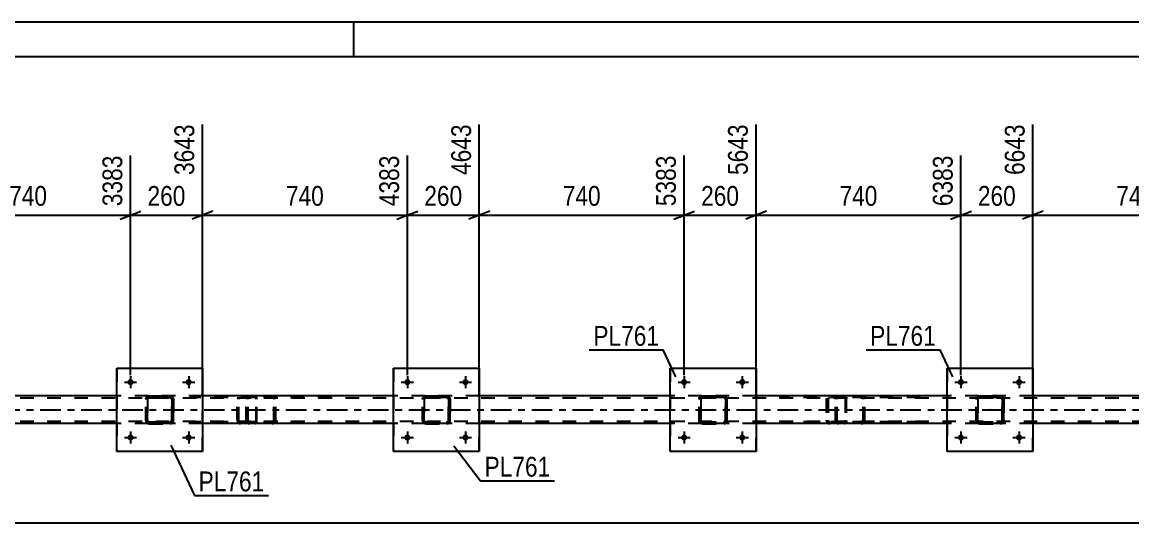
# Model space of a CAD drawing. Header units: millimetres. Extents: x 0 to 841, y 0 to 594.
# Drawn here: x 163.1 to 323.4, y 521.7 to 594 of the extents above; entities that cross this region are included whole.
import ezdxf

# ---------------------------------------------------------------- set-up
doc = ezdxf.new("R2010")
doc.units = ezdxf.units.MM
doc.linetypes.add('DXK_LINE_DOT2', pattern=[3.9198, 1.9599, -1.9599])
doc.linetypes.add('DXK_LINE_DOT3', pattern=[5.9187, 2.979, -0.9799, 0.9799, -0.9799])
doc.styles.add('Arial Narrow', font='ARIALN.TTF', dxfattribs={"height": 0.2})

# ---------------------------------------------------------------- blocks, each defined once
blk = doc.blocks.new('Unknown-318465150-1115')
at = {"color": 5, "linetype": 'Continuous'}
for p, q in [((841, 594), (0, 594)), ((211, 589), (211, 594)), ((836, 589), (5, 589))]:
    blk.add_line(p, q, dxfattribs=at)
blk = doc.blocks.new('Part-318465150-6033 - 6029')
at = {"color": 7, "linetype": 'DXK_LINE_DOT2'}
for p, q in [((196.76, 540.04), (187.35, 540.04)), ((196.76, 539.8), (187.35, 539.8)), ((194.19, 539.69), (194.16, 539.56)), ((194.16, 536.52), (194.16, 539.56)), ((194.2, 539.74), (194.19, 539.69)), ((194.41, 539.56), (194.43, 539.65)), ((194.41, 536.52), (194.41, 539.56)), ((194.43, 539.65), (194.49, 539.73)), ((194.66, 540.04), (194.47, 540)), ((194.49, 539.73), (194.57, 539.78)), ((194.57, 539.78), (194.66, 539.8)), ((195.48, 540.04), (195.48, 539.8)), ((196.86, 540), (196.76, 540.04)), ((196.76, 539.8), (196.81, 539.78)), ((196.81, 539.78), (196.85, 539.73)), ((196.85, 539.73), (196.88, 539.65)), ((196.95, 539.9), (196.86, 540)), ((196.88, 539.65), (196.89, 539.56)), ((196.89, 536.52), (196.89, 539.56)), ((197.01, 539.74), (196.95, 539.9)), ((197.03, 539.56), (197.01, 539.74)), ((197.03, 536.52), (197.03, 539.56)), ((196.76, 536.28), (187.35, 536.28)), ((196.76, 536.04), (187.35, 536.04)), ((194.16, 536.52), (194.17, 536.48)), ((194.17, 536.48), (194.19, 536.38)), ((194.19, 536.38), (194.2, 536.33)), ((194.43, 536.42), (194.41, 536.52)), ((194.49, 536.35), (194.43, 536.42)), ((194.47, 536.07), (194.66, 536.04)), ((194.57, 536.29), (194.49, 536.35)), ((194.66, 536.28), (194.57, 536.29)), ((195.48, 536.04), (195.48, 536.28)), ((196.81, 536.29), (196.76, 536.28)), ((196.76, 536.04), (196.86, 536.07)), ((196.85, 536.35), (196.81, 536.29)), ((196.88, 536.42), (196.85, 536.35)), ((196.86, 536.07), (196.95, 536.18)), ((196.89, 536.52), (196.88, 536.42)), ((196.95, 536.18), (197.01, 536.33)), ((197.01, 536.33), (197.03, 536.52))]:
    blk.add_line(p, q, dxfattribs=at)
blk.add_arc((194.65, 536.53), 0.492, 203.8494, 248.8059, dxfattribs=at)
blk = doc.blocks.new('Part-318465150-6034 - 6029')
at = {"color": 7, "linetype": 'DXK_LINE_DOT2'}
for p, q in [((281.89, 540.04), (272.48, 540.04)), ((281.89, 539.8), (272.48, 539.8)), ((279.32, 539.69), (279.3, 539.56)), ((279.3, 539.56), (279.3, 536.52)), ((279.33, 539.74), (279.32, 539.69)), ((279.55, 539.56), (279.57, 539.65)), ((279.55, 539.56), (279.55, 536.52)), ((279.57, 539.65), (279.62, 539.73)), ((279.8, 540.04), (279.61, 540)), ((279.62, 539.73), (279.7, 539.78)), ((279.7, 539.78), (279.8, 539.8)), ((280.61, 540.04), (280.61, 539.8)), ((281.99, 540), (281.89, 540.04)), ((281.89, 539.8), (281.94, 539.78)), ((281.94, 539.78), (281.99, 539.73)), ((282.08, 539.9), (281.99, 540)), ((281.99, 539.73), (282.01, 539.65)), ((282.01, 539.65), (282.02, 539.56)), ((282.02, 539.56), (282.02, 536.52)), ((282.14, 539.74), (282.08, 539.9)), ((282.16, 539.56), (282.14, 539.74)), ((282.16, 539.56), (282.16, 536.52)), ((281.89, 536.28), (272.48, 536.28)), ((281.89, 536.04), (272.48, 536.04)), ((279.3, 536.52), (279.3, 536.48)), ((279.3, 536.48), (279.32, 536.38)), ((279.32, 536.38), (279.33, 536.33)), ((279.57, 536.42), (279.55, 536.52)), ((279.62, 536.35), (279.57, 536.42)), ((279.61, 536.07), (279.8, 536.04)), ((279.7, 536.29), (279.62, 536.35)), ((279.8, 536.28), (279.7, 536.29)), ((280.61, 536.04), (280.61, 536.28)), ((281.94, 536.29), (281.89, 536.28)), ((281.89, 536.04), (281.99, 536.07)), ((281.99, 536.35), (281.94, 536.29)), ((282.01, 536.42), (281.99, 536.35)), ((281.99, 536.07), (282.08, 536.18)), ((282.02, 536.52), (282.01, 536.42)), ((282.08, 536.18), (282.14, 536.33)), ((282.14, 536.33), (282.16, 536.52))]:
    blk.add_line(p, q, dxfattribs=at)
blk.add_arc((279.78, 536.53), 0.492, 203.8494, 248.8059, dxfattribs=at)
blk = doc.blocks.new('Part-318465150-6203 - 6029')
at = {"color": 2, "linetype": 'Continuous'}
for p, q in [((216.76, 532.03), (216.76, 544.03)), ((216.76, 544.03), (216.76, 544.03)), ((216.76, 544.03), (229.16, 544.03)), ((229.16, 544.03), (229.16, 532.03)), ((216.76, 532.03), (216.76, 532.03)), ((229.16, 532.03), (216.76, 532.03))]:
    blk.add_line(p, q, dxfattribs=at)
at = {"color": 7, "linetype": 'DXK_LINE_DOT2'}
for p, q in [((216.76, 544.03), (216.76, 532.03)), ((216.76, 544.03), (216.76, 544.03)), ((229.16, 532.03), (229.16, 544.03)), ((216.76, 532.03), (216.76, 532.03))]:
    blk.add_line(p, q, dxfattribs=at)
blk = doc.blocks.new('Part-318465150-6208 - 6029')
at = {"color": 2, "linetype": 'Continuous'}
for p, q in [((176.76, 532.03), (176.76, 544.03)), ((176.76, 544.03), (176.76, 544.03)), ((176.76, 544.03), (189.16, 544.03)), ((189.16, 544.03), (189.16, 532.03)), ((176.76, 532.03), (176.76, 532.03)), ((189.16, 532.03), (176.76, 532.03))]:
    blk.add_line(p, q, dxfattribs=at)
at = {"color": 7, "linetype": 'DXK_LINE_DOT2'}
for p, q in [((176.76, 544.03), (176.76, 532.03)), ((176.76, 544.03), (176.76, 544.03)), ((189.16, 532.03), (189.16, 544.03)), ((176.76, 532.03), (176.76, 532.03))]:
    blk.add_line(p, q, dxfattribs=at)
blk = doc.blocks.new('Bolt-318465150-6247 - 6029')
at = {"linetype": 'Continuous'}
for points in [[(298.32, 534.04), (298.33, 534.13), (298.35, 534.21), (298.4, 534.29), (298.46, 534.36), (298.54, 534.42), (298.62, 534.45), (298.71, 534.47), (298.8, 534.47), (298.89, 534.45), (298.98, 534.42), (299.05, 534.36), (299.11, 534.29), (299.16, 534.21), (299.19, 534.13), (299.2, 534.04), (299.19, 533.94), (299.16, 533.86), (299.11, 533.78), (299.05, 533.71), (298.98, 533.65), (298.89, 533.62), (298.8, 533.6), (298.71, 533.6), (298.62, 533.62), (298.54, 533.65), (298.46, 533.71), (298.4, 533.78), (298.35, 533.86), (298.33, 533.94)], [(306.72, 534.04), (306.73, 534.13), (306.75, 534.21), (306.8, 534.29), (306.86, 534.36), (306.94, 534.42), (307.02, 534.45), (307.11, 534.47), (307.2, 534.47), (307.29, 534.45), (307.38, 534.42), (307.45, 534.36), (307.51, 534.29), (307.56, 534.21), (307.59, 534.13), (307.6, 534.04), (307.59, 533.94), (307.56, 533.86), (307.51, 533.78), (307.45, 533.71), (307.38, 533.65), (307.29, 533.62), (307.2, 533.6), (307.11, 533.6), (307.02, 533.62), (306.94, 533.65), (306.86, 533.71), (306.8, 533.78), (306.75, 533.86), (306.73, 533.94)]]:
    blk.add_hatch(color=1, dxfattribs=at).paths.add_polyline_path(points)
at = {"color": 1, "linetype": 'Continuous'}
for p, q in [((297.88, 534.04), (299.64, 534.04)), ((298.76, 534.92), (298.76, 533.16)), ((306.28, 534.04), (308.04, 534.04)), ((307.16, 534.92), (307.16, 533.16))]:
    blk.add_line(p, q, dxfattribs=at)
blk = doc.blocks.new('Part-318465150-6116 - 6029')
at = {"color": 7, "linetype": 'DXK_LINE_DOT2'}
for p, q in [((260.95, 539.56), (260.99, 539.74)), ((260.95, 539.56), (260.96, 539.55)), ((260.95, 536.52), (260.95, 539.56)), ((260.99, 539.74), (260.96, 539.55)), ((260.96, 536.51), (260.96, 539.55)), ((261.21, 539.65), (261.19, 539.56)), ((261.2, 539.55), (261.19, 539.56)), ((261.19, 539.56), (261.19, 536.52)), ((261.2, 539.55), (261.21, 539.65)), ((261.2, 536.51), (261.2, 539.55)), ((261.26, 539.73), (261.21, 539.65)), ((261.21, 539.65), (261.27, 539.72)), ((261.25, 540), (261.43, 540.04)), ((261.44, 540.03), (261.25, 540)), ((261.34, 539.78), (261.26, 539.73)), ((261.27, 539.72), (261.34, 539.78)), ((261.43, 539.8), (261.34, 539.78)), ((261.34, 539.78), (261.44, 539.79)), ((261.44, 540.03), (261.43, 540.04)), ((261.43, 540.04), (264.47, 540.04)), ((261.43, 539.8), (261.44, 539.79)), ((264.47, 539.8), (261.43, 539.8)), ((261.44, 540.03), (264.48, 540.03)), ((261.44, 539.79), (264.48, 539.79)), ((264.47, 540.04), (264.48, 540.03)), ((264.47, 540.04), (264.65, 540)), ((264.48, 539.79), (264.47, 539.8)), ((264.56, 539.78), (264.47, 539.8)), ((264.66, 540), (264.48, 540.03)), ((264.48, 539.79), (264.57, 539.78)), ((264.56, 539.78), (264.57, 539.78)), ((264.64, 539.73), (264.56, 539.78)), ((264.57, 539.78), (264.65, 539.72)), ((264.69, 539.65), (264.64, 539.73)), ((264.65, 539.72), (264.7, 539.65)), ((264.71, 539.56), (264.69, 539.65)), ((264.7, 539.65), (264.72, 539.55)), ((264.72, 539.55), (264.71, 539.56)), ((264.71, 539.56), (264.71, 536.52)), ((264.72, 536.51), (264.72, 539.55)), ((264.91, 539.74), (264.95, 539.56)), ((264.96, 539.55), (264.92, 539.74)), ((264.96, 539.55), (264.95, 539.56)), ((264.95, 539.56), (264.95, 536.52)), ((264.96, 536.51), (264.96, 539.55)), ((260.96, 536.51), (260.95, 536.52)), ((260.99, 536.33), (260.95, 536.52)), ((260.96, 536.51), (260.99, 536.33)), ((261.19, 536.52), (261.2, 536.51)), ((261.19, 536.52), (261.21, 536.42)), ((261.21, 536.42), (261.2, 536.51)), ((261.27, 536.34), (261.21, 536.42)), ((261.21, 536.42), (261.26, 536.35)), ((261.25, 536.07), (261.25, 536.07)), ((261.43, 536.04), (261.25, 536.07)), ((261.25, 536.07), (261.44, 536.03)), ((261.26, 536.35), (261.34, 536.29)), ((261.34, 536.29), (261.27, 536.34)), ((261.44, 536.27), (261.34, 536.29)), ((261.34, 536.29), (261.43, 536.28)), ((261.44, 536.27), (261.43, 536.28)), ((261.43, 536.28), (264.47, 536.28)), ((261.44, 536.03), (261.43, 536.04)), ((261.43, 536.04), (264.47, 536.04)), ((261.44, 536.27), (264.48, 536.27)), ((261.44, 536.03), (264.48, 536.03)), ((264.47, 536.28), (264.56, 536.29)), ((264.47, 536.28), (264.48, 536.27)), ((264.65, 536.07), (264.47, 536.04)), ((264.47, 536.04), (264.48, 536.03)), ((264.57, 536.29), (264.48, 536.27)), ((264.48, 536.03), (264.66, 536.07)), ((264.56, 536.29), (264.64, 536.35)), ((264.65, 536.34), (264.57, 536.29)), ((264.64, 536.35), (264.69, 536.42)), ((264.7, 536.42), (264.65, 536.34)), ((264.69, 536.42), (264.71, 536.52)), ((264.72, 536.51), (264.7, 536.42)), ((264.71, 536.52), (264.72, 536.51)), ((264.95, 536.52), (264.91, 536.33)), ((264.92, 536.33), (264.96, 536.51)), ((264.95, 536.52), (264.96, 536.51))]:
    blk.add_line(p, q, dxfattribs=at)
at = {"color": 7, "linetype": 'DXK_LINE_DOT3'}
blk.add_line((262.96, 538.03), (262.95, 538.04), dxfattribs=at)
at = {"color": 7, "linetype": 'DXK_LINE_DOT2'}
for centre, start, end in [((261.43, 539.56), 112.5, 157.5), ((261.44, 539.55), 112.5, 157.5), ((264.47, 539.56), 22.5, 67.5), ((264.48, 539.55), 22.5, 67.5), ((261.43, 536.52), 202.5, 247.5), ((261.44, 536.51), 202.5, 247.5), ((264.47, 536.52), 292.5, 337.5), ((264.48, 536.51), 292.5, 337.5)]:
    blk.add_arc(centre, 0.48, start, end, dxfattribs=at)
blk = doc.blocks.new('Part-318465150-6121 - 6029')
at = {"color": 2, "linetype": 'Continuous'}
for p, q in [((256.76, 532.03), (256.76, 544.03)), ((256.76, 544.03), (256.76, 544.03)), ((256.76, 544.03), (269.16, 544.03)), ((269.16, 544.03), (269.16, 532.03)), ((256.76, 532.03), (256.76, 532.03)), ((269.16, 532.03), (256.76, 532.03))]:
    blk.add_line(p, q, dxfattribs=at)
at = {"color": 7, "linetype": 'DXK_LINE_DOT2'}
for p, q in [((256.76, 544.03), (256.76, 532.03)), ((256.76, 544.03), (256.76, 544.03)), ((269.16, 532.03), (269.16, 544.03)), ((256.76, 532.03), (256.76, 532.03))]:
    blk.add_line(p, q, dxfattribs=at)
blk = doc.blocks.new('Part-318465150-6122 - 6029')
at = {"color": 7, "linetype": 'DXK_LINE_DOT2'}
for p, q in [((300.95, 539.56), (300.99, 539.74)), ((300.95, 539.56), (300.96, 539.55)), ((300.95, 536.52), (300.95, 539.56)), ((300.99, 539.74), (300.96, 539.55)), ((300.96, 536.51), (300.96, 539.55)), ((301.21, 539.65), (301.19, 539.56)), ((301.2, 539.55), (301.19, 539.56)), ((301.19, 539.56), (301.19, 536.52)), ((301.2, 539.55), (301.21, 539.65)), ((301.2, 536.51), (301.2, 539.55)), ((301.26, 539.73), (301.21, 539.65)), ((301.21, 539.65), (301.27, 539.72)), ((301.25, 540), (301.43, 540.04)), ((301.44, 540.03), (301.25, 540)), ((301.34, 539.78), (301.26, 539.73)), ((301.27, 539.72), (301.34, 539.78)), ((301.43, 539.8), (301.34, 539.78)), ((301.34, 539.78), (301.44, 539.79)), ((301.44, 540.03), (301.43, 540.04)), ((301.43, 540.04), (304.47, 540.04)), ((301.43, 539.8), (301.44, 539.79)), ((304.47, 539.8), (301.43, 539.8)), ((301.44, 540.03), (304.48, 540.03)), ((301.44, 539.79), (304.48, 539.79)), ((304.47, 540.04), (304.48, 540.03)), ((304.47, 540.04), (304.65, 540)), ((304.48, 539.79), (304.47, 539.8)), ((304.56, 539.78), (304.47, 539.8)), ((304.66, 540), (304.48, 540.03)), ((304.48, 539.79), (304.57, 539.78)), ((304.56, 539.78), (304.57, 539.78)), ((304.64, 539.73), (304.56, 539.78)), ((304.57, 539.78), (304.65, 539.72)), ((304.69, 539.65), (304.64, 539.73)), ((304.65, 539.72), (304.7, 539.65)), ((304.71, 539.56), (304.69, 539.65)), ((304.7, 539.65), (304.72, 539.55)), ((304.72, 539.55), (304.71, 539.56)), ((304.71, 539.56), (304.71, 536.52)), ((304.72, 536.51), (304.72, 539.55)), ((304.91, 539.74), (304.95, 539.56)), ((304.96, 539.55), (304.92, 539.74)), ((304.96, 539.55), (304.95, 539.56)), ((304.95, 539.56), (304.95, 536.52)), ((304.96, 536.51), (304.96, 539.55)), ((300.96, 536.51), (300.95, 536.52)), ((300.99, 536.33), (300.95, 536.52)), ((300.96, 536.51), (300.99, 536.33)), ((301.19, 536.52), (301.2, 536.51)), ((301.19, 536.52), (301.21, 536.42)), ((301.21, 536.42), (301.2, 536.51)), ((301.27, 536.34), (301.21, 536.42)), ((301.21, 536.42), (301.26, 536.35)), ((301.25, 536.07), (301.25, 536.07)), ((301.43, 536.04), (301.25, 536.07)), ((301.25, 536.07), (301.44, 536.03)), ((301.26, 536.35), (301.34, 536.29)), ((301.34, 536.29), (301.27, 536.34)), ((301.44, 536.27), (301.34, 536.29)), ((301.34, 536.29), (301.43, 536.28)), ((301.44, 536.27), (301.43, 536.28)), ((301.43, 536.28), (304.47, 536.28)), ((301.44, 536.03), (301.43, 536.04)), ((301.43, 536.04), (304.47, 536.04)), ((301.44, 536.27), (304.48, 536.27)), ((301.44, 536.03), (304.48, 536.03)), ((304.47, 536.28), (304.56, 536.29)), ((304.47, 536.28), (304.48, 536.27)), ((304.65, 536.07), (304.47, 536.04)), ((304.47, 536.04), (304.48, 536.03)), ((304.57, 536.29), (304.48, 536.27)), ((304.48, 536.03), (304.66, 536.07)), ((304.56, 536.29), (304.64, 536.35)), ((304.65, 536.34), (304.57, 536.29)), ((304.64, 536.35), (304.69, 536.42)), ((304.7, 536.42), (304.65, 536.34)), ((304.69, 536.42), (304.71, 536.52)), ((304.72, 536.51), (304.7, 536.42)), ((304.71, 536.52), (304.72, 536.51)), ((304.95, 536.52), (304.91, 536.33)), ((304.92, 536.33), (304.96, 536.51)), ((304.95, 536.52), (304.96, 536.51))]:
    blk.add_line(p, q, dxfattribs=at)
at = {"color": 7, "linetype": 'DXK_LINE_DOT3'}
blk.add_line((302.96, 538.03), (302.95, 538.04), dxfattribs=at)
at = {"color": 7, "linetype": 'DXK_LINE_DOT2'}
for centre, start, end in [((301.43, 539.56), 112.5, 157.5), ((301.44, 539.55), 112.5, 157.5), ((304.47, 539.56), 22.5, 67.5), ((304.48, 539.55), 22.5, 67.5), ((301.43, 536.52), 202.5, 247.5), ((301.44, 536.51), 202.5, 247.5), ((304.47, 536.52), 292.5, 337.5), ((304.48, 536.51), 292.5, 337.5)]:
    blk.add_arc(centre, 0.48, start, end, dxfattribs=at)
blk = doc.blocks.new('Part-318465150-6127 - 6029')
at = {"color": 2, "linetype": 'Continuous'}
for p, q in [((296.76, 532.03), (296.76, 544.03)), ((296.76, 544.03), (296.76, 544.03)), ((296.76, 544.03), (309.16, 544.03)), ((309.16, 544.03), (309.16, 532.03)), ((296.76, 532.03), (296.76, 532.03)), ((309.16, 532.03), (296.76, 532.03))]:
    blk.add_line(p, q, dxfattribs=at)
at = {"color": 7, "linetype": 'DXK_LINE_DOT2'}
for p, q in [((296.76, 544.03), (296.76, 532.03)), ((296.76, 544.03), (296.76, 544.03)), ((309.16, 532.03), (309.16, 544.03)), ((296.76, 532.03), (296.76, 532.03))]:
    blk.add_line(p, q, dxfattribs=at)
blk = doc.blocks.new('Part-318465150-6195 - 6029')
at = {"color": 7, "linetype": 'DXK_LINE_DOT2'}
for p, q in [((280.64, 539.69), (280.61, 539.56)), ((280.61, 536.52), (280.61, 539.56)), ((280.65, 539.74), (280.64, 539.69)), ((280.87, 539.56), (280.89, 539.65)), ((280.87, 536.52), (280.87, 539.56)), ((280.89, 539.65), (280.94, 539.73)), ((281.12, 540.04), (280.93, 540)), ((280.94, 539.73), (281.03, 539.78)), ((281.03, 539.78), (281.12, 539.8)), ((292.9, 540.04), (281.12, 540.04)), ((292.9, 539.8), (281.12, 539.8)), ((284.55, 540), (284.36, 540.04)), ((284.36, 539.8), (284.46, 539.78)), ((284.46, 539.78), (284.54, 539.73)), ((284.54, 539.73), (284.6, 539.65)), ((284.6, 539.65), (284.61, 539.56)), ((284.61, 536.52), (284.61, 539.56)), ((284.84, 539.69), (284.83, 539.74)), ((284.87, 539.56), (284.84, 539.69)), ((284.87, 536.52), (284.87, 539.56)), ((280.61, 536.52), (280.62, 536.48)), ((280.62, 536.48), (280.64, 536.38)), ((280.64, 536.38), (280.65, 536.33)), ((280.89, 536.42), (280.87, 536.52)), ((280.94, 536.35), (280.89, 536.42)), ((280.93, 536.07), (281.12, 536.04)), ((281.03, 536.29), (280.94, 536.35)), ((281.12, 536.28), (281.03, 536.29)), ((292.9, 536.28), (281.12, 536.28)), ((292.9, 536.04), (281.12, 536.04)), ((284.46, 536.29), (284.36, 536.28)), ((284.36, 536.04), (284.55, 536.07)), ((284.54, 536.35), (284.46, 536.29)), ((284.6, 536.42), (284.54, 536.35)), ((284.61, 536.52), (284.6, 536.42)), ((284.83, 536.33), (284.84, 536.38)), ((284.84, 536.38), (284.86, 536.48)), ((284.86, 536.48), (284.87, 536.52))]:
    blk.add_line(p, q, dxfattribs=at)
for centre, start, end in [((284.38, 539.53), 24.32, 69.2417), ((281.1, 536.54), 204.32, 249.2417), ((284.38, 536.54), 290.7583, 335.68)]:
    blk.add_arc(centre, 0.496, start, end, dxfattribs=at)
blk = doc.blocks.new('Part-318465150-6196 - 6029')
at = {"color": 7, "linetype": 'DXK_LINE_DOT2'}
for p, q in [((195.51, 539.69), (195.48, 539.56)), ((195.48, 536.52), (195.48, 539.56)), ((195.52, 539.74), (195.51, 539.69)), ((195.73, 539.56), (195.75, 539.65)), ((195.73, 536.52), (195.73, 539.56)), ((195.75, 539.65), (195.81, 539.73)), ((195.99, 540.04), (195.79, 540)), ((195.81, 539.73), (195.89, 539.78)), ((195.89, 539.78), (195.99, 539.8)), ((207.77, 540.04), (195.99, 540.04)), ((207.77, 539.8), (195.99, 539.8)), ((199.42, 540), (199.23, 540.04)), ((199.23, 539.8), (199.32, 539.78)), ((199.32, 539.78), (199.41, 539.73)), ((199.41, 539.73), (199.46, 539.65)), ((199.46, 539.65), (199.48, 539.56)), ((199.48, 536.52), (199.48, 539.56)), ((199.71, 539.69), (199.7, 539.74)), ((199.74, 539.56), (199.71, 539.69)), ((199.74, 536.52), (199.74, 539.56)), ((195.48, 536.52), (195.49, 536.48)), ((195.49, 536.48), (195.51, 536.38)), ((195.51, 536.38), (195.52, 536.33)), ((195.75, 536.42), (195.73, 536.52)), ((195.81, 536.35), (195.75, 536.42)), ((195.79, 536.07), (195.99, 536.04)), ((195.89, 536.29), (195.81, 536.35)), ((195.99, 536.28), (195.89, 536.29)), ((207.77, 536.28), (195.99, 536.28)), ((207.77, 536.04), (195.99, 536.04)), ((199.32, 536.29), (199.23, 536.28)), ((199.23, 536.04), (199.42, 536.07)), ((199.41, 536.35), (199.32, 536.29)), ((199.46, 536.42), (199.41, 536.35)), ((199.48, 536.52), (199.46, 536.42)), ((199.7, 536.33), (199.71, 536.38)), ((199.71, 536.38), (199.73, 536.48)), ((199.73, 536.48), (199.74, 536.52))]:
    blk.add_line(p, q, dxfattribs=at)
for centre, start, end in [((199.24, 539.53), 24.32, 69.2417), ((195.97, 536.54), 204.32, 249.2417), ((199.24, 536.54), 290.7583, 335.68)]:
    blk.add_arc(centre, 0.496, start, end, dxfattribs=at)
blk = doc.blocks.new('Part-318465150-6198 - 6029')
at = {"color": 7, "linetype": 'DXK_LINE_DOT2'}
for p, q in [((220.95, 539.56), (220.99, 539.74)), ((220.95, 539.56), (220.96, 539.55)), ((220.95, 536.52), (220.95, 539.56)), ((220.99, 539.74), (220.96, 539.55)), ((220.96, 536.51), (220.96, 539.55)), ((221.21, 539.65), (221.19, 539.56)), ((221.2, 539.55), (221.19, 539.56)), ((221.19, 539.56), (221.19, 536.52)), ((221.2, 539.55), (221.21, 539.65)), ((221.2, 536.51), (221.2, 539.55)), ((221.26, 539.73), (221.21, 539.65)), ((221.21, 539.65), (221.27, 539.72)), ((221.25, 540), (221.43, 540.04)), ((221.44, 540.03), (221.25, 540)), ((221.34, 539.78), (221.26, 539.73)), ((221.27, 539.72), (221.34, 539.78)), ((221.43, 539.8), (221.34, 539.78)), ((221.34, 539.78), (221.44, 539.79)), ((221.44, 540.03), (221.43, 540.04)), ((221.43, 540.04), (224.47, 540.04)), ((221.43, 539.8), (221.44, 539.79)), ((224.47, 539.8), (221.43, 539.8)), ((221.44, 540.03), (224.48, 540.03)), ((221.44, 539.79), (224.48, 539.79)), ((224.47, 540.04), (224.48, 540.03)), ((224.47, 540.04), (224.66, 540)), ((224.48, 539.79), (224.47, 539.8)), ((224.56, 539.78), (224.47, 539.8)), ((224.66, 540), (224.48, 540.03)), ((224.48, 539.79), (224.57, 539.78)), ((224.56, 539.78), (224.57, 539.78)), ((224.64, 539.73), (224.56, 539.78)), ((224.57, 539.78), (224.65, 539.72)), ((224.69, 539.65), (224.64, 539.73)), ((224.65, 539.72), (224.7, 539.65)), ((224.71, 539.56), (224.69, 539.65)), ((224.7, 539.65), (224.72, 539.55)), ((224.72, 539.55), (224.71, 539.56)), ((224.71, 539.56), (224.71, 536.52)), ((224.72, 536.51), (224.72, 539.55)), ((224.92, 539.74), (224.95, 539.56)), ((224.96, 539.55), (224.92, 539.74)), ((224.96, 539.55), (224.95, 539.56)), ((224.95, 539.56), (224.95, 536.52)), ((224.96, 536.51), (224.96, 539.55)), ((220.96, 536.51), (220.95, 536.52)), ((220.99, 536.33), (220.95, 536.52)), ((220.96, 536.51), (220.99, 536.33)), ((221.19, 536.52), (221.2, 536.51)), ((221.19, 536.52), (221.21, 536.42)), ((221.21, 536.42), (221.2, 536.51)), ((221.27, 536.34), (221.21, 536.42)), ((221.21, 536.42), (221.26, 536.35)), ((221.25, 536.07), (221.25, 536.07)), ((221.43, 536.04), (221.25, 536.07)), ((221.25, 536.07), (221.44, 536.03)), ((221.26, 536.35), (221.34, 536.29)), ((221.34, 536.29), (221.27, 536.34)), ((221.44, 536.27), (221.34, 536.29)), ((221.34, 536.29), (221.43, 536.28)), ((221.44, 536.27), (221.43, 536.28)), ((221.43, 536.28), (224.47, 536.28)), ((221.44, 536.03), (221.43, 536.04)), ((221.43, 536.04), (224.47, 536.04)), ((221.44, 536.27), (224.48, 536.27)), ((221.44, 536.03), (224.48, 536.03)), ((224.47, 536.28), (224.56, 536.29)), ((224.47, 536.28), (224.48, 536.27)), ((224.66, 536.07), (224.47, 536.04)), ((224.47, 536.04), (224.48, 536.03)), ((224.57, 536.29), (224.48, 536.27)), ((224.48, 536.03), (224.66, 536.07)), ((224.56, 536.29), (224.64, 536.35)), ((224.65, 536.34), (224.57, 536.29)), ((224.64, 536.35), (224.69, 536.42)), ((224.7, 536.42), (224.65, 536.34)), ((224.69, 536.42), (224.71, 536.52)), ((224.72, 536.51), (224.7, 536.42)), ((224.71, 536.52), (224.72, 536.51)), ((224.95, 536.52), (224.92, 536.33)), ((224.92, 536.33), (224.96, 536.51)), ((224.95, 536.52), (224.96, 536.51))]:
    blk.add_line(p, q, dxfattribs=at)
at = {"color": 7, "linetype": 'DXK_LINE_DOT3'}
blk.add_line((222.96, 538.03), (222.95, 538.04), dxfattribs=at)
at = {"color": 7, "linetype": 'DXK_LINE_DOT2'}
for centre, start, end in [((221.43, 539.56), 112.5, 157.5), ((221.44, 539.55), 112.5, 157.5), ((224.47, 539.56), 22.5, 67.5), ((224.48, 539.55), 22.5, 67.5), ((221.43, 536.52), 202.5, 247.5), ((221.44, 536.51), 202.5, 247.5), ((224.47, 536.52), 292.5, 337.5), ((224.48, 536.51), 292.5, 337.5)]:
    blk.add_arc(centre, 0.48, start, end, dxfattribs=at)
blk = doc.blocks.new('Part-318465150-6231 - 6029')
at = {"color": 7, "linetype": 'DXK_LINE_DOT2'}
for p, q in [((764.49, 539.72), (88.76, 539.72)), ((189.16, 540.04), (176.76, 540.04)), ((229.16, 540.04), (216.76, 540.04)), ((269.16, 540.04), (256.76, 540.04)), ((309.16, 540.04), (296.76, 540.04)), ((764.49, 536.36), (88.76, 536.36)), ((189.16, 536.04), (176.76, 536.04)), ((229.16, 536.04), (216.76, 536.04)), ((269.16, 536.04), (256.76, 536.04)), ((309.16, 536.04), (296.76, 536.04))]:
    blk.add_line(p, q, dxfattribs=at)
at = {"color": 2, "linetype": 'Continuous'}
for p, q in [((176.76, 540.04), (149.16, 540.04)), ((216.76, 540.04), (189.16, 540.04)), ((256.76, 540.04), (229.16, 540.04)), ((296.76, 540.04), (269.16, 540.04)), ((336.76, 540.04), (309.16, 540.04)), ((176.76, 536.04), (149.16, 536.04)), ((216.76, 536.04), (189.16, 536.04)), ((256.76, 536.04), (229.16, 536.04)), ((296.76, 536.04), (269.16, 536.04)), ((336.76, 536.04), (309.16, 536.04))]:
    blk.add_line(p, q, dxfattribs=at)
at = {"color": 7, "linetype": 'DXK_LINE_DOT3'}
blk.add_line((88.76, 538.04), (764.49, 538.04), dxfattribs=at)
blk = doc.blocks.new('Bolt-318465150-6245 - 6029')
at = {"linetype": 'Continuous'}
for points in [[(258.32, 534.04), (258.33, 534.13), (258.35, 534.21), (258.4, 534.29), (258.46, 534.36), (258.54, 534.42), (258.62, 534.45), (258.71, 534.47), (258.8, 534.47), (258.89, 534.45), (258.98, 534.42), (259.05, 534.36), (259.11, 534.29), (259.16, 534.21), (259.19, 534.13), (259.2, 534.04), (259.19, 533.94), (259.16, 533.86), (259.11, 533.78), (259.05, 533.71), (258.98, 533.65), (258.89, 533.62), (258.8, 533.6), (258.71, 533.6), (258.62, 533.62), (258.54, 533.65), (258.46, 533.71), (258.4, 533.78), (258.35, 533.86), (258.33, 533.94)], [(266.72, 534.04), (266.73, 534.13), (266.75, 534.21), (266.8, 534.29), (266.86, 534.36), (266.94, 534.42), (267.02, 534.45), (267.11, 534.47), (267.2, 534.47), (267.29, 534.45), (267.38, 534.42), (267.45, 534.36), (267.51, 534.29), (267.56, 534.21), (267.59, 534.13), (267.6, 534.04), (267.59, 533.94), (267.56, 533.86), (267.51, 533.78), (267.45, 533.71), (267.38, 533.65), (267.29, 533.62), (267.2, 533.6), (267.11, 533.6), (267.02, 533.62), (266.94, 533.65), (266.86, 533.71), (266.8, 533.78), (266.75, 533.86), (266.73, 533.94)]]:
    blk.add_hatch(color=1, dxfattribs=at).paths.add_polyline_path(points)
at = {"color": 1, "linetype": 'Continuous'}
for p, q in [((257.88, 534.04), (259.64, 534.04)), ((258.76, 534.92), (258.76, 533.16)), ((266.28, 534.04), (268.04, 534.04)), ((267.16, 534.92), (267.16, 533.16))]:
    blk.add_line(p, q, dxfattribs=at)
blk = doc.blocks.new('Bolt-318465150-6246 - 6029')
at = {"linetype": 'Continuous'}
for points in [[(258.32, 542.04), (258.33, 542.13), (258.35, 542.21), (258.4, 542.29), (258.46, 542.36), (258.54, 542.42), (258.62, 542.45), (258.71, 542.47), (258.8, 542.47), (258.89, 542.45), (258.98, 542.42), (259.05, 542.36), (259.11, 542.29), (259.16, 542.21), (259.19, 542.13), (259.2, 542.04), (259.19, 541.94), (259.16, 541.86), (259.11, 541.78), (259.05, 541.71), (258.98, 541.65), (258.89, 541.62), (258.8, 541.6), (258.71, 541.6), (258.62, 541.62), (258.54, 541.65), (258.46, 541.71), (258.4, 541.78), (258.35, 541.86), (258.33, 541.94)], [(266.72, 542.04), (266.73, 542.13), (266.75, 542.21), (266.8, 542.29), (266.86, 542.36), (266.94, 542.42), (267.02, 542.45), (267.11, 542.47), (267.2, 542.47), (267.29, 542.45), (267.38, 542.42), (267.45, 542.36), (267.51, 542.29), (267.56, 542.21), (267.59, 542.13), (267.6, 542.04), (267.59, 541.94), (267.56, 541.86), (267.51, 541.78), (267.45, 541.71), (267.38, 541.65), (267.29, 541.62), (267.2, 541.6), (267.11, 541.6), (267.02, 541.62), (266.94, 541.65), (266.86, 541.71), (266.8, 541.78), (266.75, 541.86), (266.73, 541.94)]]:
    blk.add_hatch(color=1, dxfattribs=at).paths.add_polyline_path(points)
at = {"color": 1, "linetype": 'Continuous'}
for p, q in [((257.88, 542.04), (259.64, 542.04)), ((258.76, 542.92), (258.76, 541.16)), ((266.28, 542.04), (268.04, 542.04)), ((267.16, 542.92), (267.16, 541.16))]:
    blk.add_line(p, q, dxfattribs=at)
blk = doc.blocks.new('Bolt-318465150-6248 - 6029')
at = {"linetype": 'Continuous'}
for points in [[(298.32, 542.04), (298.33, 542.13), (298.35, 542.21), (298.4, 542.29), (298.46, 542.36), (298.54, 542.42), (298.62, 542.45), (298.71, 542.47), (298.8, 542.47), (298.89, 542.45), (298.98, 542.42), (299.05, 542.36), (299.11, 542.29), (299.16, 542.21), (299.19, 542.13), (299.2, 542.04), (299.19, 541.94), (299.16, 541.86), (299.11, 541.78), (299.05, 541.71), (298.98, 541.65), (298.89, 541.62), (298.8, 541.6), (298.71, 541.6), (298.62, 541.62), (298.54, 541.65), (298.46, 541.71), (298.4, 541.78), (298.35, 541.86), (298.33, 541.94)], [(306.72, 542.04), (306.73, 542.13), (306.75, 542.21), (306.8, 542.29), (306.86, 542.36), (306.94, 542.42), (307.02, 542.45), (307.11, 542.47), (307.2, 542.47), (307.29, 542.45), (307.38, 542.42), (307.45, 542.36), (307.51, 542.29), (307.56, 542.21), (307.59, 542.13), (307.6, 542.04), (307.59, 541.94), (307.56, 541.86), (307.51, 541.78), (307.45, 541.71), (307.38, 541.65), (307.29, 541.62), (307.2, 541.6), (307.11, 541.6), (307.02, 541.62), (306.94, 541.65), (306.86, 541.71), (306.8, 541.78), (306.75, 541.86), (306.73, 541.94)]]:
    blk.add_hatch(color=1, dxfattribs=at).paths.add_polyline_path(points)
at = {"color": 1, "linetype": 'Continuous'}
for p, q in [((297.88, 542.04), (299.64, 542.04)), ((298.76, 542.92), (298.76, 541.16)), ((306.28, 542.04), (308.04, 542.04)), ((307.16, 542.92), (307.16, 541.16))]:
    blk.add_line(p, q, dxfattribs=at)
blk = doc.blocks.new('Bolt-318465150-6269 - 6029')
at = {"linetype": 'Continuous'}
for points in [[(218.32, 534.04), (218.33, 534.13), (218.35, 534.21), (218.4, 534.29), (218.46, 534.36), (218.54, 534.42), (218.62, 534.45), (218.71, 534.47), (218.8, 534.47), (218.89, 534.45), (218.98, 534.42), (219.05, 534.36), (219.11, 534.29), (219.16, 534.21), (219.19, 534.13), (219.2, 534.04), (219.19, 533.94), (219.16, 533.86), (219.11, 533.78), (219.05, 533.71), (218.98, 533.65), (218.89, 533.62), (218.8, 533.6), (218.71, 533.6), (218.62, 533.62), (218.54, 533.65), (218.46, 533.71), (218.4, 533.78), (218.35, 533.86), (218.33, 533.94)], [(226.72, 534.04), (226.73, 534.13), (226.75, 534.21), (226.8, 534.29), (226.86, 534.36), (226.94, 534.42), (227.02, 534.45), (227.11, 534.47), (227.2, 534.47), (227.29, 534.45), (227.38, 534.42), (227.45, 534.36), (227.51, 534.29), (227.56, 534.21), (227.59, 534.13), (227.6, 534.04), (227.59, 533.94), (227.56, 533.86), (227.51, 533.78), (227.45, 533.71), (227.38, 533.65), (227.29, 533.62), (227.2, 533.6), (227.11, 533.6), (227.02, 533.62), (226.94, 533.65), (226.86, 533.71), (226.8, 533.78), (226.75, 533.86), (226.73, 533.94)]]:
    blk.add_hatch(color=1, dxfattribs=at).paths.add_polyline_path(points)
at = {"color": 1, "linetype": 'Continuous'}
for p, q in [((217.88, 534.04), (219.64, 534.04)), ((218.76, 534.92), (218.76, 533.16)), ((226.28, 534.04), (228.04, 534.04)), ((227.16, 534.92), (227.16, 533.16))]:
    blk.add_line(p, q, dxfattribs=at)
blk = doc.blocks.new('Bolt-318465150-6270 - 6029')
at = {"linetype": 'Continuous'}
for points in [[(218.32, 542.04), (218.33, 542.13), (218.35, 542.21), (218.4, 542.29), (218.46, 542.36), (218.54, 542.42), (218.62, 542.45), (218.71, 542.47), (218.8, 542.47), (218.89, 542.45), (218.98, 542.42), (219.05, 542.36), (219.11, 542.29), (219.16, 542.21), (219.19, 542.13), (219.2, 542.04), (219.19, 541.94), (219.16, 541.86), (219.11, 541.78), (219.05, 541.71), (218.98, 541.65), (218.89, 541.62), (218.8, 541.6), (218.71, 541.6), (218.62, 541.62), (218.54, 541.65), (218.46, 541.71), (218.4, 541.78), (218.35, 541.86), (218.33, 541.94)], [(226.72, 542.04), (226.73, 542.13), (226.75, 542.21), (226.8, 542.29), (226.86, 542.36), (226.94, 542.42), (227.02, 542.45), (227.11, 542.47), (227.2, 542.47), (227.29, 542.45), (227.38, 542.42), (227.45, 542.36), (227.51, 542.29), (227.56, 542.21), (227.59, 542.13), (227.6, 542.04), (227.59, 541.94), (227.56, 541.86), (227.51, 541.78), (227.45, 541.71), (227.38, 541.65), (227.29, 541.62), (227.2, 541.6), (227.11, 541.6), (227.02, 541.62), (226.94, 541.65), (226.86, 541.71), (226.8, 541.78), (226.75, 541.86), (226.73, 541.94)]]:
    blk.add_hatch(color=1, dxfattribs=at).paths.add_polyline_path(points)
at = {"color": 1, "linetype": 'Continuous'}
for p, q in [((217.88, 542.04), (219.64, 542.04)), ((218.76, 542.92), (218.76, 541.16)), ((226.28, 542.04), (228.04, 542.04)), ((227.16, 542.92), (227.16, 541.16))]:
    blk.add_line(p, q, dxfattribs=at)
blk = doc.blocks.new('Bolt-318465150-6271 - 6029')
at = {"linetype": 'Continuous'}
for points in [[(178.32, 534.04), (178.33, 534.13), (178.35, 534.21), (178.4, 534.29), (178.46, 534.36), (178.54, 534.42), (178.62, 534.45), (178.71, 534.47), (178.8, 534.47), (178.89, 534.45), (178.98, 534.42), (179.05, 534.36), (179.11, 534.29), (179.16, 534.21), (179.19, 534.13), (179.2, 534.04), (179.19, 533.94), (179.16, 533.86), (179.11, 533.78), (179.05, 533.71), (178.98, 533.65), (178.89, 533.62), (178.8, 533.6), (178.71, 533.6), (178.62, 533.62), (178.54, 533.65), (178.46, 533.71), (178.4, 533.78), (178.35, 533.86), (178.33, 533.94)], [(186.72, 534.04), (186.73, 534.13), (186.75, 534.21), (186.8, 534.29), (186.86, 534.36), (186.94, 534.42), (187.02, 534.45), (187.11, 534.47), (187.2, 534.47), (187.29, 534.45), (187.38, 534.42), (187.45, 534.36), (187.51, 534.29), (187.56, 534.21), (187.59, 534.13), (187.6, 534.04), (187.59, 533.94), (187.56, 533.86), (187.51, 533.78), (187.45, 533.71), (187.38, 533.65), (187.29, 533.62), (187.2, 533.6), (187.11, 533.6), (187.02, 533.62), (186.94, 533.65), (186.86, 533.71), (186.8, 533.78), (186.75, 533.86), (186.73, 533.94)]]:
    blk.add_hatch(color=1, dxfattribs=at).paths.add_polyline_path(points)
at = {"color": 1, "linetype": 'Continuous'}
for p, q in [((177.88, 534.04), (179.64, 534.04)), ((178.76, 534.92), (178.76, 533.16)), ((186.28, 534.04), (188.04, 534.04)), ((187.16, 534.92), (187.16, 533.16))]:
    blk.add_line(p, q, dxfattribs=at)
blk = doc.blocks.new('Bolt-318465150-6272 - 6029')
at = {"linetype": 'Continuous'}
for points in [[(178.32, 542.04), (178.33, 542.13), (178.35, 542.21), (178.4, 542.29), (178.46, 542.36), (178.54, 542.42), (178.62, 542.45), (178.71, 542.47), (178.8, 542.47), (178.89, 542.45), (178.98, 542.42), (179.05, 542.36), (179.11, 542.29), (179.16, 542.21), (179.19, 542.13), (179.2, 542.04), (179.19, 541.94), (179.16, 541.86), (179.11, 541.78), (179.05, 541.71), (178.98, 541.65), (178.89, 541.62), (178.8, 541.6), (178.71, 541.6), (178.62, 541.62), (178.54, 541.65), (178.46, 541.71), (178.4, 541.78), (178.35, 541.86), (178.33, 541.94)], [(186.72, 542.04), (186.73, 542.13), (186.75, 542.21), (186.8, 542.29), (186.86, 542.36), (186.94, 542.42), (187.02, 542.45), (187.11, 542.47), (187.2, 542.47), (187.29, 542.45), (187.38, 542.42), (187.45, 542.36), (187.51, 542.29), (187.56, 542.21), (187.59, 542.13), (187.6, 542.04), (187.59, 541.94), (187.56, 541.86), (187.51, 541.78), (187.45, 541.71), (187.38, 541.65), (187.29, 541.62), (187.2, 541.6), (187.11, 541.6), (187.02, 541.62), (186.94, 541.65), (186.86, 541.71), (186.8, 541.78), (186.75, 541.86), (186.73, 541.94)]]:
    blk.add_hatch(color=1, dxfattribs=at).paths.add_polyline_path(points)
at = {"color": 1, "linetype": 'Continuous'}
for p, q in [((177.88, 542.04), (179.64, 542.04)), ((178.76, 542.92), (178.76, 541.16)), ((186.28, 542.04), (188.04, 542.04)), ((187.16, 542.92), (187.16, 541.16))]:
    blk.add_line(p, q, dxfattribs=at)
blk = doc.blocks.new('Part-318465150-6283 - 6029')
at = {"color": 7, "linetype": 'DXK_LINE_DOT2'}
for p, q in [((180.95, 539.56), (180.99, 539.74)), ((180.95, 539.56), (180.96, 539.55)), ((180.95, 536.52), (180.95, 539.56)), ((180.99, 539.74), (180.96, 539.55)), ((180.96, 536.51), (180.96, 539.55)), ((181.21, 539.65), (181.19, 539.56)), ((181.2, 539.55), (181.19, 539.56)), ((181.19, 539.56), (181.19, 536.52)), ((181.2, 539.55), (181.21, 539.65)), ((181.2, 536.51), (181.2, 539.55)), ((181.26, 539.73), (181.21, 539.65)), ((181.21, 539.65), (181.27, 539.72)), ((181.25, 540), (181.43, 540.04)), ((181.44, 540.03), (181.25, 540)), ((181.34, 539.78), (181.26, 539.73)), ((181.27, 539.72), (181.34, 539.78)), ((181.43, 539.8), (181.34, 539.78)), ((181.34, 539.78), (181.44, 539.79)), ((181.44, 540.03), (181.43, 540.04)), ((181.43, 540.04), (184.47, 540.04)), ((181.43, 539.8), (181.44, 539.79)), ((184.47, 539.8), (181.43, 539.8)), ((181.44, 540.03), (184.48, 540.03)), ((181.44, 539.79), (184.48, 539.79)), ((184.47, 540.04), (184.48, 540.03)), ((184.47, 540.04), (184.66, 540)), ((184.48, 539.79), (184.47, 539.8)), ((184.56, 539.78), (184.47, 539.8)), ((184.66, 540), (184.48, 540.03)), ((184.48, 539.79), (184.57, 539.78)), ((184.56, 539.78), (184.57, 539.78)), ((184.64, 539.73), (184.56, 539.78)), ((184.57, 539.78), (184.65, 539.72)), ((184.69, 539.65), (184.64, 539.73)), ((184.65, 539.72), (184.7, 539.65)), ((184.71, 539.56), (184.69, 539.65)), ((184.7, 539.65), (184.72, 539.55)), ((184.72, 539.55), (184.71, 539.56)), ((184.71, 539.56), (184.71, 536.52)), ((184.72, 536.51), (184.72, 539.55)), ((184.92, 539.74), (184.95, 539.56)), ((184.96, 539.55), (184.92, 539.74)), ((184.96, 539.55), (184.95, 539.56)), ((184.95, 539.56), (184.95, 536.52)), ((184.96, 536.51), (184.96, 539.55)), ((180.96, 536.51), (180.95, 536.52)), ((180.99, 536.33), (180.95, 536.52)), ((180.96, 536.51), (180.99, 536.33)), ((181.19, 536.52), (181.2, 536.51)), ((181.19, 536.52), (181.21, 536.42)), ((181.21, 536.42), (181.2, 536.51)), ((181.27, 536.34), (181.21, 536.42)), ((181.21, 536.42), (181.26, 536.35)), ((181.25, 536.07), (181.25, 536.07)), ((181.43, 536.04), (181.25, 536.07)), ((181.25, 536.07), (181.44, 536.03)), ((181.26, 536.35), (181.34, 536.29)), ((181.34, 536.29), (181.27, 536.34)), ((181.44, 536.27), (181.34, 536.29)), ((181.34, 536.29), (181.43, 536.28)), ((181.44, 536.27), (181.43, 536.28)), ((181.43, 536.28), (184.47, 536.28)), ((181.44, 536.03), (181.43, 536.04)), ((181.43, 536.04), (184.47, 536.04)), ((181.44, 536.27), (184.48, 536.27)), ((181.44, 536.03), (184.48, 536.03)), ((184.47, 536.28), (184.56, 536.29)), ((184.47, 536.28), (184.48, 536.27)), ((184.66, 536.07), (184.47, 536.04)), ((184.47, 536.04), (184.48, 536.03)), ((184.57, 536.29), (184.48, 536.27)), ((184.48, 536.03), (184.66, 536.07)), ((184.56, 536.29), (184.64, 536.35)), ((184.65, 536.34), (184.57, 536.29)), ((184.64, 536.35), (184.69, 536.42)), ((184.7, 536.42), (184.65, 536.34)), ((184.69, 536.42), (184.71, 536.52)), ((184.72, 536.51), (184.7, 536.42)), ((184.71, 536.52), (184.72, 536.51)), ((184.95, 536.52), (184.92, 536.33)), ((184.92, 536.33), (184.96, 536.51)), ((184.95, 536.52), (184.96, 536.51))]:
    blk.add_line(p, q, dxfattribs=at)
at = {"color": 7, "linetype": 'DXK_LINE_DOT3'}
blk.add_line((182.96, 538.03), (182.95, 538.04), dxfattribs=at)
at = {"color": 7, "linetype": 'DXK_LINE_DOT2'}
for centre, start, end in [((181.43, 539.56), 112.5, 157.5), ((181.44, 539.55), 112.5, 157.5), ((184.47, 539.56), 22.5, 67.5), ((184.48, 539.55), 22.5, 67.5), ((181.43, 536.52), 202.5, 247.5), ((181.44, 536.51), 202.5, 247.5), ((184.47, 536.52), 292.5, 337.5), ((184.48, 536.51), 292.5, 337.5)]:
    blk.add_arc(centre, 0.48, start, end, dxfattribs=at)
blk = doc.blocks.new('StraightDimension-318465150-12865 - 6029')
at = {"color": 7, "linetype": 'Continuous'}
for p, q in [((229.16, 541.04), (229.16, 579.25)), ((258.76, 543.04), (258.76, 574.75)), ((230.66, 566.74), (227.66, 565.54)), ((229.16, 566.14), (258.76, 566.14)), ((257.26, 565.54), (260.26, 566.74))]:
    blk.add_line(p, q, dxfattribs=at)
at = {"color": 0, "linetype": 'Continuous'}
blk.add_wipeout([(258.16, 575.35), (253.96, 575.35), (253.96, 566.84), (258.16, 566.84)], dxfattribs=at)
at = {"color": 0}
blk.add_wipeout([(247.3, 566.89), (247.3, 571.09), (240.61, 571.09), (240.61, 566.89)], dxfattribs=at)
at = {"color": 3, "linetype": 'Continuous', "style": 'Arial Narrow'}
blk.add_text('5383', height=2.863, rotation=90.0002, dxfattribs=at).set_placement((257.56, 567.44))
at = {"color": 3, "style": 'Arial Narrow'}
blk.add_text('740', height=2.863, dxfattribs=at).set_placement((241.21, 567.49))
blk = doc.blocks.new('StraightDimension-318465150-12868 - 6029')
at = {"color": 7, "linetype": 'Continuous'}
for p, q in [((189.16, 541.04), (189.16, 579.25)), ((178.76, 543.04), (178.76, 574.75)), ((177.26, 565.54), (180.26, 566.74)), ((178.76, 566.14), (189.16, 566.14)), ((190.66, 566.74), (187.66, 565.54))]:
    blk.add_line(p, q, dxfattribs=at)
at = {"color": 0}
blk.add_wipeout([(187.3, 566.89), (187.3, 571.09), (180.61, 571.09), (180.61, 566.89)], dxfattribs=at)
at = {"color": 3, "style": 'Arial Narrow'}
blk.add_text('260', height=2.863, dxfattribs=at).set_placement((181.21, 567.49))
at = {"color": 0, "linetype": 'Continuous'}
blk.add_wipeout([(188.56, 579.85), (184.36, 579.85), (184.36, 571.34), (188.56, 571.34)], dxfattribs=at)
at = {"color": 3, "linetype": 'Continuous', "style": 'Arial Narrow'}
blk.add_text('3643', height=2.863, rotation=90.0002, dxfattribs=at).set_placement((187.96, 571.94))
blk = doc.blocks.new('StraightDimension-318465150-12867 - 6029')
at = {"color": 7, "linetype": 'Continuous'}
for p, q in [((189.16, 541.04), (189.16, 579.25)), ((218.76, 543.04), (218.76, 574.75)), ((190.66, 566.74), (187.66, 565.54)), ((189.16, 566.14), (218.76, 566.14)), ((217.26, 565.54), (220.26, 566.74))]:
    blk.add_line(p, q, dxfattribs=at)
at = {"color": 0, "linetype": 'Continuous'}
blk.add_wipeout([(218.16, 575.35), (213.96, 575.35), (213.96, 566.84), (218.16, 566.84)], dxfattribs=at)
at = {"color": 0}
blk.add_wipeout([(207.3, 566.89), (207.3, 571.09), (200.61, 571.09), (200.61, 566.89)], dxfattribs=at)
at = {"color": 3, "linetype": 'Continuous', "style": 'Arial Narrow'}
blk.add_text('4383', height=2.863, rotation=90.0002, dxfattribs=at).set_placement((217.56, 567.44))
at = {"color": 3, "style": 'Arial Narrow'}
blk.add_text('740', height=2.863, dxfattribs=at).set_placement((201.21, 567.49))
blk = doc.blocks.new('StraightDimension-318465150-6327 - 6029')
at = {"color": 7, "linetype": 'Continuous'}
blk.add_line((54.92, 521.73), (764.49, 521.73), dxfattribs=at)
blk = doc.blocks.new('StraightDimension-318465150-12861 - 6029')
at = {"color": 7, "linetype": 'Continuous'}
for p, q in [((309.16, 541.04), (309.16, 579.25)), ((338.76, 543.04), (338.76, 574.75)), ((310.66, 566.74), (307.66, 565.54)), ((309.16, 566.14), (338.76, 566.14)), ((337.26, 565.54), (340.26, 566.74))]:
    blk.add_line(p, q, dxfattribs=at)
at = {"color": 0, "linetype": 'Continuous'}
blk.add_wipeout([(338.16, 575.35), (333.96, 575.35), (333.96, 566.84), (338.16, 566.84)], dxfattribs=at)
at = {"color": 0}
blk.add_wipeout([(327.3, 566.89), (327.3, 571.09), (320.61, 571.09), (320.61, 566.89)], dxfattribs=at)
at = {"color": 3, "linetype": 'Continuous', "style": 'Arial Narrow'}
blk.add_text('7383', height=2.863, rotation=90.0002, dxfattribs=at).set_placement((337.56, 567.44))
at = {"color": 3, "style": 'Arial Narrow'}
blk.add_text('740', height=2.863, dxfattribs=at).set_placement((321.21, 567.49))
blk = doc.blocks.new('StraightDimension-318465150-12862 - 6029')
at = {"color": 7, "linetype": 'Continuous'}
for p, q in [((309.16, 541.04), (309.16, 579.25)), ((298.76, 543.04), (298.76, 574.75)), ((297.26, 565.54), (300.26, 566.74)), ((298.76, 566.14), (309.16, 566.14)), ((310.66, 566.74), (307.66, 565.54))]:
    blk.add_line(p, q, dxfattribs=at)
at = {"color": 0}
blk.add_wipeout([(307.3, 566.89), (307.3, 571.09), (300.61, 571.09), (300.61, 566.89)], dxfattribs=at)
at = {"color": 3, "style": 'Arial Narrow'}
blk.add_text('260', height=2.863, dxfattribs=at).set_placement((301.21, 567.49))
at = {"color": 0, "linetype": 'Continuous'}
blk.add_wipeout([(308.56, 579.85), (304.36, 579.85), (304.36, 571.34), (308.56, 571.34)], dxfattribs=at)
at = {"color": 3, "linetype": 'Continuous', "style": 'Arial Narrow'}
blk.add_text('6643', height=2.863, rotation=90.0002, dxfattribs=at).set_placement((307.96, 571.94))
blk = doc.blocks.new('StraightDimension-318465150-12863 - 6029')
at = {"color": 7, "linetype": 'Continuous'}
for p, q in [((269.16, 541.04), (269.16, 579.25)), ((298.76, 543.04), (298.76, 574.75)), ((270.66, 566.74), (267.66, 565.54)), ((269.16, 566.14), (298.76, 566.14)), ((297.26, 565.54), (300.26, 566.74))]:
    blk.add_line(p, q, dxfattribs=at)
at = {"color": 0, "linetype": 'Continuous'}
blk.add_wipeout([(298.16, 575.35), (293.96, 575.35), (293.96, 566.84), (298.16, 566.84)], dxfattribs=at)
at = {"color": 0}
blk.add_wipeout([(287.3, 566.89), (287.3, 571.09), (280.61, 571.09), (280.61, 566.89)], dxfattribs=at)
at = {"color": 3, "linetype": 'Continuous', "style": 'Arial Narrow'}
blk.add_text('6383', height=2.863, rotation=90.0002, dxfattribs=at).set_placement((297.56, 567.44))
at = {"color": 3, "style": 'Arial Narrow'}
blk.add_text('740', height=2.863, dxfattribs=at).set_placement((281.21, 567.49))
blk = doc.blocks.new('StraightDimension-318465150-12864 - 6029')
at = {"color": 7, "linetype": 'Continuous'}
for p, q in [((269.16, 541.04), (269.16, 579.25)), ((258.76, 543.04), (258.76, 574.75)), ((257.26, 565.54), (260.26, 566.74)), ((258.76, 566.14), (269.16, 566.14)), ((270.66, 566.74), (267.66, 565.54))]:
    blk.add_line(p, q, dxfattribs=at)
at = {"color": 0}
blk.add_wipeout([(267.3, 566.89), (267.3, 571.09), (260.61, 571.09), (260.61, 566.89)], dxfattribs=at)
at = {"color": 3, "style": 'Arial Narrow'}
blk.add_text('260', height=2.863, dxfattribs=at).set_placement((261.21, 567.49))
at = {"color": 0, "linetype": 'Continuous'}
blk.add_wipeout([(268.56, 579.85), (264.36, 579.85), (264.36, 571.34), (268.56, 571.34)], dxfattribs=at)
at = {"color": 3, "linetype": 'Continuous', "style": 'Arial Narrow'}
blk.add_text('5643', height=2.863, rotation=90.0002, dxfattribs=at).set_placement((267.96, 571.94))
blk = doc.blocks.new('StraightDimension-318465150-12866 - 6029')
at = {"color": 7, "linetype": 'Continuous'}
for p, q in [((229.16, 541.04), (229.16, 579.25)), ((218.76, 543.04), (218.76, 574.75)), ((217.26, 565.54), (220.26, 566.74)), ((218.76, 566.14), (229.16, 566.14)), ((230.66, 566.74), (227.66, 565.54))]:
    blk.add_line(p, q, dxfattribs=at)
at = {"color": 0}
blk.add_wipeout([(227.3, 566.89), (227.3, 571.09), (220.61, 571.09), (220.61, 566.89)], dxfattribs=at)
at = {"color": 3, "style": 'Arial Narrow'}
blk.add_text('260', height=2.863, dxfattribs=at).set_placement((221.21, 567.49))
at = {"color": 0, "linetype": 'Continuous'}
blk.add_wipeout([(228.56, 579.85), (224.36, 579.85), (224.36, 571.34), (228.56, 571.34)], dxfattribs=at)
at = {"color": 3, "linetype": 'Continuous', "style": 'Arial Narrow'}
blk.add_text('4643', height=2.863, rotation=90.0002, dxfattribs=at).set_placement((227.96, 571.94))
blk = doc.blocks.new('StraightDimension-318465150-12869 - 6029')
at = {"color": 7, "linetype": 'Continuous'}
for p, q in [((149.16, 541.04), (149.16, 579.25)), ((178.76, 543.04), (178.76, 574.75)), ((150.66, 566.74), (147.66, 565.54)), ((149.16, 566.14), (178.76, 566.14)), ((177.26, 565.54), (180.26, 566.74))]:
    blk.add_line(p, q, dxfattribs=at)
at = {"color": 0, "linetype": 'Continuous'}
blk.add_wipeout([(178.16, 575.35), (173.96, 575.35), (173.96, 566.84), (178.16, 566.84)], dxfattribs=at)
at = {"color": 0}
blk.add_wipeout([(167.3, 566.89), (167.3, 571.09), (160.61, 571.09), (160.61, 566.89)], dxfattribs=at)
at = {"color": 3, "linetype": 'Continuous', "style": 'Arial Narrow'}
blk.add_text('3383', height=2.863, rotation=90.0002, dxfattribs=at).set_placement((177.56, 567.44))
at = {"color": 3, "style": 'Arial Narrow'}
blk.add_text('740', height=2.863, dxfattribs=at).set_placement((161.21, 567.49))
blk = doc.blocks.new('Mark-318465150-6117 - 6029')
at = {"color": 0}
blk.add_wipeout([(255.14, 547.28), (255.14, 550.28), (245.64, 550.28), (245.64, 547.28)], dxfattribs=at)
blk.add_wipeout([(255.14, 547.28), (255.14, 550.28), (245.64, 550.28), (245.64, 547.28)], dxfattribs=at)
at = {"color": 30, "linetype": 'Continuous'}
for p in [(245.04, 546.68), (257.57, 542.78)]:
    blk.add_line(p, (255.74, 546.68), dxfattribs=at)
at = {"color": 3, "style": 'Arial Narrow'}
blk.add_text('PL761', height=2.863, dxfattribs=at).set_placement((245.64, 547.28))
blk = doc.blocks.new('Mark-318465150-6123 - 6029')
at = {"color": 0}
blk.add_wipeout([(295.14, 547.28), (295.14, 550.28), (285.64, 550.28), (285.64, 547.28)], dxfattribs=at)
blk.add_wipeout([(295.14, 547.28), (295.14, 550.28), (285.64, 550.28), (285.64, 547.28)], dxfattribs=at)
at = {"color": 30, "linetype": 'Continuous'}
for p in [(285.04, 546.68), (297.57, 542.78)]:
    blk.add_line(p, (295.74, 546.68), dxfattribs=at)
at = {"color": 3, "style": 'Arial Narrow'}
blk.add_text('PL761', height=2.863, dxfattribs=at).set_placement((285.64, 547.28))
blk = doc.blocks.new('Mark-318465150-6199 - 6029')
at = {"color": 0}
blk.add_wipeout([(239.42, 528.39), (239.42, 531.39), (229.92, 531.39), (229.92, 528.39)], dxfattribs=at)
blk.add_wipeout([(239.42, 528.39), (239.42, 531.39), (229.92, 531.39), (229.92, 528.39)], dxfattribs=at)
at = {"color": 30, "linetype": 'Continuous'}
for p, q in [((225.46, 532.84), (229.32, 527.79)), ((229.32, 527.79), (240.02, 527.79))]:
    blk.add_line(p, q, dxfattribs=at)
at = {"color": 3, "style": 'Arial Narrow'}
blk.add_text('PL761', height=2.863, dxfattribs=at).set_placement((229.92, 528.39))
blk = doc.blocks.new('Mark-318465150-6204 - 6029')
at = {"color": 0}
blk.add_wipeout([(198.09, 526.27), (198.09, 529.27), (188.59, 529.27), (188.59, 526.27)], dxfattribs=at)
blk.add_wipeout([(198.09, 526.27), (198.09, 529.27), (188.59, 529.27), (188.59, 526.27)], dxfattribs=at)
at = {"color": 30, "linetype": 'Continuous'}
for p, q in [((184.58, 532.95), (187.99, 525.67)), ((187.99, 525.67), (198.69, 525.67))]:
    blk.add_line(p, q, dxfattribs=at)
at = {"color": 3, "style": 'Arial Narrow'}
blk.add_text('PL761', height=2.863, dxfattribs=at).set_placement((188.59, 526.27))

msp = doc.modelspace()

# ---------------------------------------------------------------- block references
for name in ['Unknown-318465150-1115', 'Part-318465150-6208 - 6029', 'Part-318465150-6203 - 6029', 'Part-318465150-6121 - 6029', 'Part-318465150-6127 - 6029', 'Bolt-318465150-6272 - 6029', 'Bolt-318465150-6270 - 6029', 'Bolt-318465150-6246 - 6029', 'Bolt-318465150-6248 - 6029', 'Part-318465150-6231 - 6029', 'Part-318465150-6283 - 6029', 'Part-318465150-6033 - 6029', 'Part-318465150-6196 - 6029', 'Part-318465150-6198 - 6029', 'Part-318465150-6116 - 6029', 'Part-318465150-6034 - 6029', 'Part-318465150-6195 - 6029', 'Part-318465150-6122 - 6029', 'Bolt-318465150-6271 - 6029', 'Bolt-318465150-6269 - 6029', 'Bolt-318465150-6245 - 6029', 'Bolt-318465150-6247 - 6029']:
    msp.add_blockref(name, (0, 0))

# ---------------------------------------------------------------- next in the draw order: block references
for name in ['StraightDimension-318465150-12868 - 6029', 'StraightDimension-318465150-12865 - 6029', 'StraightDimension-318465150-12861 - 6029', 'StraightDimension-318465150-6327 - 6029']:
    msp.add_blockref(name, (0, 0))

# ---------------------------------------------------------------- next in the draw order: block references
for name in ['StraightDimension-318465150-12869 - 6029', 'StraightDimension-318465150-12867 - 6029', 'StraightDimension-318465150-12862 - 6029', 'Mark-318465150-6204 - 6029', 'Mark-318465150-6199 - 6029']:
    msp.add_blockref(name, (0, 0))

# ---------------------------------------------------------------- next in the draw order: block references
for name in ['StraightDimension-318465150-12866 - 6029', 'StraightDimension-318465150-12863 - 6029']:
    msp.add_blockref(name, (0, 0))

# ---------------------------------------------------------------- next in the draw order: block references
for name in ['StraightDimension-318465150-12864 - 6029', 'Mark-318465150-6123 - 6029']:
    msp.add_blockref(name, (0, 0))

# ---------------------------------------------------------------- next in the draw order: block references
msp.add_blockref('Mark-318465150-6117 - 6029', (0, 0))

doc.saveas('drawing.dxf')
